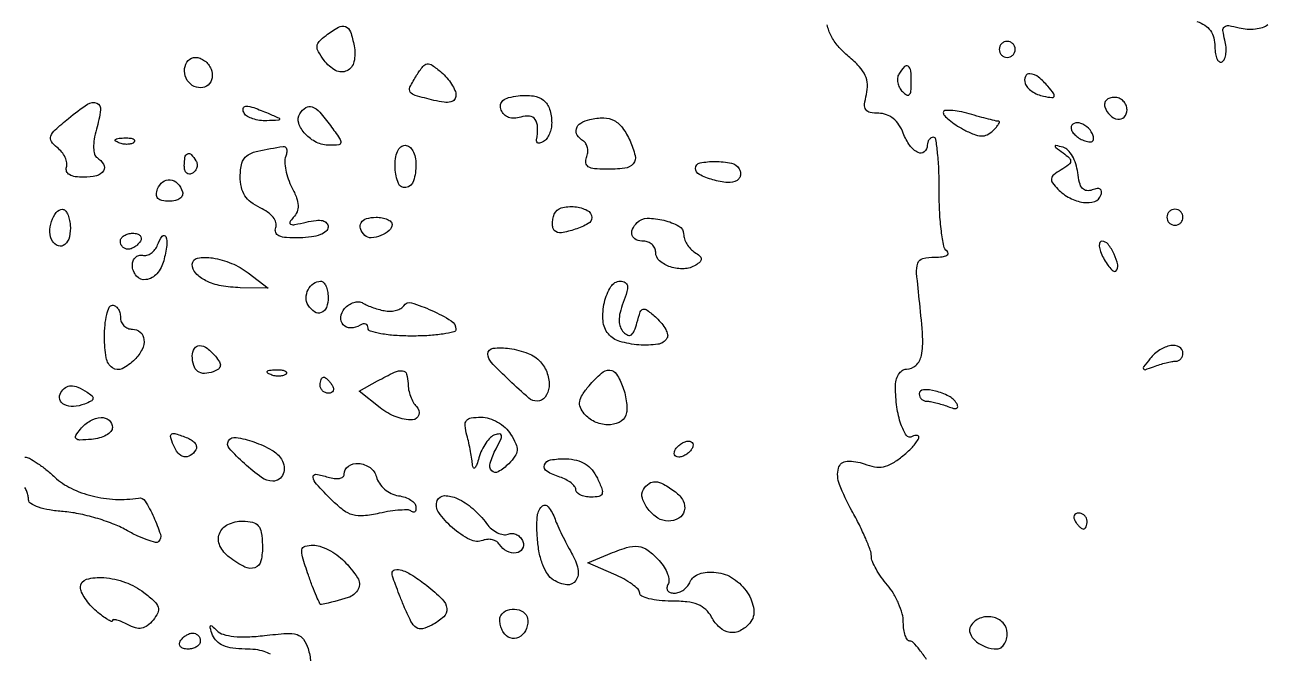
# Model space of a CAD drawing. Extents: x 0 to 4160, y 0 to 3120.
# Drawn here: x 288.1 to 444.2, y 2783.5 to 2862.1 of the extents above; entities that cross this region are included whole.
import ezdxf

# ---------------------------------------------------------------- set-up
doc = ezdxf.new("R2010")
doc.units = 0

msp = doc.modelspace()

# ---------------------------------------------------------------- linework, layer by layer
for points in [[(4159.499279, 606.274193, 0.000001), (4159.667734, 974.478125, 0.000057)], [(757.647081, 3119.740147, 0.000002), (520.492565, 3119.487217, 0.4139)], [(1964.75, 0.149832, 0.000016), (2717.930904, 0.232101, 0.000028), (3351.473438, 0.357111)], [(400.917615, 2782.686582, 0.021707), (400.032619, 2783.898438, 0.018501), (399.24473, 2784.812928, 0.208607), (398.815859, 2785, -0.248512), (398.502634, 2785.165928, -0.065577), (398.239659, 2785.689428, -0.050679), (398.059426, 2786.447965, -0.033014), (398, 2787.34699, 0.066917), (397.856782, 2788.412314, 0.034685), (397.4125, 2789.681945, 0.033741), (396.765585, 2790.9448, 0.043423), (396, 2792, -0.025467), (395.234523, 2792.979156, -0.026898), (394.5875, 2794.013881, -0.027829), (394.131131, 2794.960096, -0.098757), (394, 2795.617527, 0.088635), (393.865562, 2796.369948, 0.012882), (393.287292, 2797.820361, 0.014244), (392.502724, 2799.514824, 0.01177), (391.573759, 2801.274845, -0.033262), (390.008286, 2804.577037, -0.159306), (389.884457, 2806.630296, -0.328408), (390.951497, 2807.49397, -0.102646), (393.109396, 2807.148507, 0.048822), (394.407905, 2806.795064, 0.08843), (395.505763, 2806.804083, 0.083901), (396.571281, 2807.195477, 0.040327), (397.776428, 2808.020046, 0.030379), (399.130209, 2809.259641, 0.071548), (399.930585, 2810.367102, 0.516299), (399.759696, 2810.703313, 0.177045), (399.11369, 2810.570264, -0.401924), (398.396657, 2810.723659, -0.067134), (397.706583, 2812.110734, -0.047146), (397.19433, 2814.265858, -0.03328), (397.013655, 2816.75, -0.058217), (397.11023, 2817.622537, -0.081032), (397.407215, 2818.348649, -0.101154), (397.855773, 2818.82862, -0.155637), (398.393011, 2819, 0.193506), (399.582783, 2819.478368, 0.153261), (400.255525, 2820.703792, 0.064981), (400.415448, 2823.047488, 0.01285), (400.047423, 2827.25, -0.006224), (399.668532, 2831.00361, -0.101971), (399.812824, 2832.251812, -0.25951), (400.44194, 2832.831637, -0.057772), (401.947306, 2833.015313, 0.026948), (402.863022, 2833.070212, 0.085954), (403.448637, 2833.241942, 0.276263), (403.60911, 2833.489579, 0.251473), (403.473586, 2833.765313, -0.19029), (403.072759, 2834.385902, -0.016712), (402.761525, 2836.266998, -0.020037), (402.548879, 2838.61081, -0.014223), (402.490895, 2841.25, 0.010668), (402.452439, 2843.837999, 0.017651), (402.296377, 2846.017188, 0.011849), (402.07022, 2847.74053, 0.369743), (401.767309, 2848, 0.129433), (401.474691, 2847.92296, 0.100698), (401.225397, 2847.70625, 0.088844), (401.057753, 2847.382073, 0.075151), (401, 2847, -0.21902), (400.625186, 2846.185384, -0.301678), (399.848729, 2846.089913, -0.123223), (398.810811, 2846.979975, -0.063436), (398, 2848.5, 0.055652), (397.457705, 2849.555761, 0.076109), (396.739934, 2850.345612, 0.0839), (395.878912, 2850.83158, 0.086825), (394.916343, 2851, -0.047818), (393.836726, 2851.103486, -0.203518), (393.310646, 2851.457769, -0.173837), (393.152707, 2852.125283, -0.033514), (393.377229, 2853.366864, 0.072275), (393.506228, 2854.632112, 0.099889), (393.233664, 2855.737228, 0.078147), (392.4858, 2856.837667, 0.029761), (391.135621, 2858.116864, -0.038328), (389.832066, 2859.394925, -0.062029), (388.963172, 2860.679389, -0.066626), (388.475414, 2862.067971, -0.052556)], [(434.75, 2862.489366, -0.066513), (435.742308, 2862.017845, -0.094372), (436.445725, 2861.343085, -0.092713), (436.859918, 2860.447306, -0.062131), (437, 2859.324352, 0.03574), (437.064254, 2858.426593, 0.076583), (437.266173, 2857.763921, 0.147457), (437.563652, 2857.439065, 0.279487), (437.90612, 2857.441979, 0.163052), (438.213298, 2857.811175, 0.061442), (438.380377, 2858.471088, 0.05249), (438.397098, 2859.29223, 0.04284), (438.248189, 2860.158927, -0.029816), (438.013424, 2861.340313, -0.254575), (438.198041, 2861.827819, -0.221886), (438.732465, 2861.977759, -0.023157), (440.040033, 2861.699782, 0.047493), (441.031496, 2861.538903, 0.044015), (442.061653, 2861.561597, 0.04696), (442.977879, 2861.751002, 0.099078), (443.613866, 2862.0945, -0.081267)], [(288.043644, 2808, -0.127065), (288.606375, 2807.854646, -0.020931), (289.572708, 2807.265625, -0.021849), (290.674661, 2806.45718, -0.017758), (291.783426, 2805.5, 0.074139), (293.829123, 2804.10148, 0.051919), (296.458018, 2803.148084, 0.049511), (299.37242, 2802.721848, 0.051802), (302.268612, 2802.887783, -0.304039), (303.085532, 2802.51355, -0.029624), (304.164704, 2800.498461, -0.029793), (305.000317, 2798.362308, -0.281799), (304.780104, 2797.44677, -0.263461), (304.382943, 2797.336774, -0.023657), (303.355816, 2797.645895, -0.025911), (302.091998, 2798.167537, -0.017126), (300.696473, 2798.889648, 0.036072), (299.028451, 2799.674191, 0.020812), (296.92557, 2800.384888, 0.02072), (294.744017, 2800.925368, 0.032418), (292.82881, 2801.188651, -0.024093), (291.134996, 2801.392852, -0.04024), (289.74432, 2801.745862, -0.049174), (288.776584, 2802.18652, -0.267423), (288.5, 2802.666667, 0.054664), (288.444989, 2803.168334, 0.038656), (288.279688, 2803.710938, 0.039128), (288.037318, 2804.211141, 0.064082)], [(318.767839, 2783.348535, 0.058229), (318.003303, 2783.688914, 0.046103), (316.906938, 2783.923048, 0.029572), (315.606989, 2784, -0.033288), (314.052925, 2784.103578, -0.068591), (312.880916, 2784.42803, -0.090693), (312.057392, 2784.976959, -0.109994), (311.547743, 2785.75, -0.009355), (311.22247, 2786.654963, -0.27703), (311.272243, 2786.883803, -0.406767), (311.462788, 2786.892092, -0.013085), (312.07745, 2786.313304, 0.125408), (312.881171, 2785.840224, 0.04456), (314.199675, 2785.581955, 0.035743), (315.926751, 2785.525087, 0.019839), (318.029142, 2785.689857, -0.012297), (320.804358, 2785.949519, -0.09038), (322.122774, 2785.801809, -0.170814), (322.907727, 2785.229243, -0.073858), (323.483752, 2784.051192, -0.055592), (323.815907, 2782.380567, -0.169649)]]:
    msp.add_lwpolyline(points, format="xyb")
for points in [[(329.259818, 2859.421183, -0.100144), (329.238661, 2857.451082, -0.23279), (328.347611, 2856.321269, -0.242592), (326.944165, 2856.363975, -0.105676), (325.49809, 2857.624575, -0.028672), (324.779605, 2858.707186, -0.152405), (324.622218, 2859.391359, -0.173275), (324.891166, 2859.994387, -0.039606), (325.737264, 2860.75, -0.032608), (327.289271, 2861.777066, -0.223655), (328.178184, 2861.847743, -0.225815), (328.793486, 2861.207954, -0.033219)], [(410, 2859, 0.099038), (410.076342, 2858.618362, 0.097945), (410.29375, 2858.29375, 0.097945), (410.618362, 2858.076342, 0.099038), (411, 2858, 0.099038), (411.381638, 2858.076342, 0.097945), (411.70625, 2858.29375, 0.097945), (411.923658, 2858.618362, 0.099038), (412, 2859, 0.099038), (411.923658, 2859.381638, 0.097945), (411.70625, 2859.70625, 0.097945), (411.381638, 2859.923658, 0.099038), (411, 2860, 0.099038), (410.618362, 2859.923658, 0.097945), (410.29375, 2859.70625, 0.097945), (410.076342, 2859.381638, 0.099038)], [(311.349337, 2856.532025, -0.13165), (311.466123, 2855.419746, -0.176941), (310.977881, 2854.541611, -0.181482), (310.050338, 2854.198774, -0.138007), (309, 2854.5, -0.150192), (308.224916, 2855.385388, -0.133976), (308.036238, 2856.596518, -0.157732), (308.490288, 2857.600542, -0.211367), (309.393011, 2858, -0.094485), (309.967642, 2857.890434, -0.066829), (310.542299, 2857.568782, -0.064693), (311.029868, 2857.093207, -0.075703)], [(342, 2853.258707, -0.167156), (341.816886, 2852.726278, -0.171824), (341.347036, 2852.426459, -0.090021), (340.517117, 2852.386516, -0.026002), (339.25, 2852.621624, -0.008821), (336.884583, 2853.233413, -0.175818), (336.285789, 2853.659824, -0.275249), (336.244524, 2854.277461, -0.021945), (337.083466, 2855.762042, -0.026958), (337.855138, 2856.861098, -0.198322), (338.402553, 2857.169591, -0.186179), (339.028755, 2857.012013, -0.023362), (340.152754, 2856.13718, -0.036577), (340.859609, 2855.436207, -0.036492), (341.457371, 2854.639193, -0.038937), (341.871991, 2853.866918, -0.104094)], [(397.446149, 2855.912868, 0.11056), (397.2733, 2855.413694, 0.077894), (397.298536, 2854.818176, 0.072722), (397.512254, 2854.219746, 0.074436), (397.887132, 2853.712868, 0.062607), (398.413659, 2853.303935, 0.339454), (398.75, 2853.344219, 0.178281), (398.95293, 2853.770569, 0.02285), (399, 2854.8, 0.022936), (398.929611, 2856.333642, 0.217734), (398.610971, 2856.889506, 0.382301), (398.138681, 2856.837919, 0.044558)], [(413.249533, 2854.75, 0.105041), (413.546172, 2854.244562, 0.054749), (414.097281, 2853.759869, 0.050949), (414.799027, 2853.367188, 0.05429), (415.551034, 2853.134661, 0.016462), (416.604818, 2852.966234, 0.332895), (416.869986, 2853.117054, 0.269635), (416.831021, 2853.452027, 0.012546), (416.095723, 2854.384661, 0.054734), (414.939749, 2855.50269, 0.133711), (413.855066, 2855.95301, 0.338837), (413.28009, 2855.619413, 0.180186)], [(297, 2849, 0.028527), (296.721183, 2847.766266, 0.046533), (296.643815, 2846.696897, 0.058778), (296.757021, 2845.882957, 0.192735), (297.073673, 2845.454468, -0.118116), (297.895716, 2844.62695, -0.29318), (297.876565, 2843.810121, -0.184857), (296.999876, 2843.195567, -0.061529), (295.416667, 2843, -0.036556), (294.351125, 2843.078008, -0.094784), (293.627023, 2843.330216, -0.164273), (293.27263, 2843.733474, -0.182046), (293.254438, 2844.25, 0.124722), (293.298141, 2844.818086, 0.067781), (293.085435, 2845.489644, 0.060843), (292.663563, 2846.157143, 0.058205), (292.087771, 2846.714746, -0.07515), (291.355865, 2847.473019, -0.251697), (291.272877, 2848.135938, -0.117435), (291.816788, 2848.926872, -0.012919), (293.499505, 2850.36956, -0.022228), (295.892573, 2852.145601, -0.246561), (297.0381, 2852.272745, -0.348463), (297.523324, 2851.439351, -0.033998)], [(353.984687, 2849.809017, -0.05498), (353.914518, 2849.115214, -0.049811), (353.694474, 2848.428715, -0.053013), (353.366676, 2847.850386, -0.099235), (352.975223, 2847.484687, -0.051817), (352.59171, 2847.299413, -0.140879), (352.293539, 2847.279533, -0.239867), (352.125368, 2847.416693, -0.148011), (352.093644, 2847.67567, 0.044458), (352.22545, 2849.257354, 0.150722), (351.918094, 2850.233942, 0.220597), (351.208603, 2850.65199, 0.101736), (350.118425, 2850.537587, -0.064033), (349.299264, 2850.388998, -0.098801), (348.589376, 2850.492959, -0.112658), (348.037981, 2850.843859, -0.103687), (347.673267, 2851.409069, -0.12607), (347.594579, 2852.086783, -0.187105), (347.880564, 2852.603915, -0.112552), (348.592115, 2852.966741, -0.033125), (349.804843, 2853.18887, -0.059747), (351.687575, 2853.180549, -0.139952), (352.971345, 2852.634949, -0.149732), (353.720726, 2851.524333, -0.07194)], [(423.229167, 2851.8125, 0.113253), (423.877068, 2850.749304, 0.165501), (424.846361, 2850.257027, 0.244413), (425.653027, 2850.540134, 0.190724), (426, 2851.416667, 0.099038), (425.879125, 2852.020927, 0.097945), (425.534896, 2852.534896, 0.097945), (425.020927, 2852.879125, 0.099038), (424.416667, 2853, 0.077096), (423.841384, 2852.910766, 0.119977), (423.414714, 2852.651172, 0.144529), (423.204183, 2852.264262, 0.134046)], [(318.5, 2851, -0.003353), (319.834417, 2850.41595, -0.352087), (319.919734, 2850.249832, -0.343362), (319.775846, 2850.126981, -0.003282), (318.309017, 2850.070285, -0.042673), (317.425041, 2850.117381, -0.045307), (316.580088, 2850.314396, -0.049915), (315.892224, 2850.621061, -0.125173), (315.5, 2851, -0.170953), (315.368962, 2851.600228, -0.378432), (315.693694, 2851.887087, -0.086739), (316.697095, 2851.711699, -0.014943)], [(326.296685, 2849.468575, -0.006652), (327.438687, 2847.854815, -0.165017), (327.584963, 2847.337293, -0.369326), (327.32184, 2847.060009, -0.026012), (326.16913, 2847, -0.113044), (324.551873, 2847.370376, -0.092537), (323.120209, 2848.424814, -0.109616), (322.329889, 2849.764208, -0.220548), (322.472927, 2850.956195, -0.106736), (323.222045, 2851.73458, -0.24549), (324.006784, 2851.821594, -0.121391), (324.949566, 2851.158971, -0.021857)], [(403, 2851.099174, 0.190944), (403.148815, 2850.7237, 0.029776), (403.740311, 2850.165364, 0.029553), (404.555075, 2849.561338, 0.021868), (405.520206, 2848.989186, 0.026803), (406.820498, 2848.380519, 0.084846), (407.756377, 2848.17622, 0.120884), (408.51342, 2848.325714, 0.087682), (409.220206, 2848.820206, 0.018234), (409.641627, 2849.273539, 0.040662), (409.919309, 2849.653436, 0.083046), (410.020546, 2849.903844, 0.479755), (409.943398, 2850, -0.058597), (409.63629, 2850.036115, -0.003045), (408.668175, 2850.273245, -0.004791), (407.51909, 2850.573864, -0.003459), (406.243398, 2850.930194, 0.020503), (404.999515, 2851.232351, 0.036327), (403.952748, 2851.363537, 0.045579), (403.206433, 2851.334385, 0.376591)], [(363.797653, 2847.544758, -0.048389), (364.425552, 2845.716524, -0.241561), (364.175849, 2844.69579, -0.187328), (363.123675, 2844.139331, -0.029035), (360.726345, 2844, -0.024723), (359.328616, 2844.069155, -0.114083), (358.566283, 2844.326918, -0.225679), (358.268469, 2844.787856, -0.12467), (358.349337, 2845.467975, 0.066719), (358.493102, 2846.073335, 0.072258), (358.466258, 2846.678351, 0.081026), (358.279146, 2847.190464, 0.126981), (357.956326, 2847.526992, -0.108443), (357.192087, 2848.267482, -0.220873), (357.069578, 2849.076034, -0.18803), (357.61865, 2849.789213, -0.081269), (358.75, 2850.242116, -0.057443), (360.493812, 2850.423847, -0.120541), (361.805752, 2850.087672, -0.114616), (362.856098, 2849.168292, -0.049046)], [(419, 2849.190322, 0.13514), (419.115141, 2848.772094, 0.062067), (419.465171, 2848.322276, 0.054888), (419.977839, 2847.911187, 0.049992), (420.58356, 2847.606309, 0.045328), (421.219753, 2847.426249, 0.161356), (421.633872, 2847.482386, 0.257062), (421.818151, 2847.74444, 0.108271), (421.77106, 2848.18682, 0.120025), (421.180521, 2849.127369, 0.106345), (420.198675, 2849.742032, 0.180578), (419.373328, 2849.733894, 0.310331)], [(301.729167, 2847.395833, -0.126455), (301.402231, 2847.202593, -0.060344), (300.916927, 2847.123424, -0.05415), (300.359369, 2847.160852, -0.051402), (299.8125, 2847.316886, -0.054073), (299.395823, 2847.538436, -0.470617), (299.37858, 2847.720685, -0.168741), (299.670344, 2847.862007, -0.018894), (300.416667, 2847.921053, -0.028489), (301.112848, 2847.910055, -0.077125), (301.592839, 2847.799335, -0.208169), (301.77538, 2847.614691, -0.296942)], [(309.457295, 2845.069098, -0.108373), (309.598899, 2844.665803, -0.099685), (309.565079, 2844.22714, -0.095498), (309.360589, 2843.820631, -0.090427), (309.016312, 2843.510081, -0.136093), (308.63036, 2843.397824, -0.190788), (308.298542, 2843.524436, -0.140899), (308.074611, 2843.890269, -0.067432), (308, 2844.440983, -0.039415), (308.085158, 2845.519563, -0.25701), (308.407182, 2845.933879, -0.315493), (308.86686, 2845.838655, -0.050477)], [(320.686119, 2845.624422, 0.10417), (320.57346, 2844.921026, 0.037429), (320.699161, 2843.909209, 0.035164), (321.008087, 2842.787404, 0.034904), (321.471767, 2841.717059, -0.028258), (322.049439, 2840.430676, -0.080193), (322.249503, 2839.471038, -0.111024), (322.110168, 2838.685967, -0.089023), (321.642636, 2837.963528, 0.054894), (321.215532, 2837.392598, 0.470973), (321.310332, 2837.131042, 0.133784), (321.844783, 2837.089929, 0.010564), (323.25, 2837.389944, -0.026478), (324.500954, 2837.615676, -0.087187), (325.335449, 2837.575296, -0.165271), (325.811979, 2837.283221, -0.175692), (325.997057, 2836.769052, -0.221877), (325.750829, 2836.244671, -0.08316), (325.032286, 2835.824456, -0.056775), (323.911609, 2835.538524, -0.028684), (322.456564, 2835.423286, -0.01904), (320.78039, 2835.450766, -0.086949), (319.834762, 2835.670115, -0.207827), (319.4347, 2836.091384, -0.180981), (319.439796, 2836.703706, 0.164913), (319.464376, 2837.32527, 0.095266), (319.116945, 2837.997017, 0.072723), (318.432678, 2838.64521, 0.046437), (317.480288, 2839.190935, -0.0554), (316.340338, 2839.871489, -0.089097), (315.575855, 2840.701755, -0.088315), (315.143914, 2841.751747, -0.053576), (315, 2843.090964, -0.060355), (315.201853, 2844.757085, -0.180955), (315.838043, 2845.688672, -0.101672), (317.190308, 2846.277936, -0.012679), (320.356989, 2846.863818, -0.194201), (320.636837, 2846.799462, -0.177212), (320.807179, 2846.555921, -0.106426), (320.826857, 2846.142046, -0.050509)], [(337, 2844.606989, -0.075548), (336.687726, 2842.552051, -0.278917), (335.745764, 2841.717233, -0.356547), (334.795042, 2842.241353, -0.086438), (334.393519, 2844.129562, -0.035877), (334.435404, 2845.338095, -0.076233), (334.674077, 2846.240602, -0.114933), (335.08742, 2846.796263, -0.177418), (335.643519, 2847, -0.16757), (336.169022, 2846.818795, -0.098062), (336.608287, 2846.308967, -0.076361), (336.901539, 2845.537521, -0.052758)], [(418, 2846.057835, -0.03125), (418.782143, 2845.408601, -0.23905), (418.939322, 2844.972896, -0.208011), (418.688569, 2844.548104, -0.023749), (417.736062, 2843.924213, 0.032432), (416.834179, 2843.310861, 0.188165), (416.545352, 2842.825444, 0.202225), (416.672054, 2842.294625, 0.038023), (417.336436, 2841.520706, 0.075319), (418.837176, 2840.414856, 0.08593), (420.532709, 2839.865643, 0.114621), (421.950956, 2839.988531, 0.234078), (422.729816, 2840.75068, 0.088001), (422.807573, 2841.230024, 0.254442), (422.647949, 2841.513365, 0.184193), (422.265636, 2841.58893, 0.049351), (421.657566, 2841.42209, -0.11911), (420.950032, 2841.33009, -0.192822), (420.421499, 2841.611168, -0.115033), (420.053964, 2842.33114, -0.031441), (419.824006, 2843.594291, 0.048392), (419.588851, 2844.676702, 0.053448), (419.154552, 2845.655972, 0.060449), (418.598315, 2846.39535, 0.136449), (418, 2846.749012, 0.005887), (417.098495, 2846.98002, 0.486103), (417, 2846.902649, 0.235967), (417.083082, 2846.736406, 0.003389)], [(377.457295, 2844.069098, -0.089335), (377.61294, 2843.674123, -0.095125), (377.616057, 2843.258646, -0.099858), (377.467256, 2842.887426, -0.10967), (377.189853, 2842.617336, -0.162918), (376.011687, 2842.340759, -0.047238), (374.152443, 2842.692214, -0.046619), (372.469589, 2843.353473, -0.283018), (372, 2844.116631, -0.356483), (372.554712, 2844.795792, -0.052486), (374.454075, 2844.97901, -0.049718), (376.473776, 2844.7599, -0.205263)], [(307.770833, 2841.1875, -0.178101), (307.756874, 2840.733785, -0.142315), (307.452526, 2840.346453, -0.099336), (306.876637, 2840.086475, -0.056567), (306.114718, 2840, -0.046434), (305.20553, 2840.084618, -0.158084), (304.689825, 2840.365797, -0.202481), (304.510442, 2840.844561, -0.081514), (304.654592, 2841.542264, -0.133599), (305.308508, 2842.435308, -0.199197), (306.226869, 2842.699278, -0.17771), (307.143401, 2842.239343, -0.108471)], [(293.723564, 2837.01969, -0.075851), (293.611895, 2835.557578, -0.155727), (293.030818, 2834.580705, -0.271643), (292.237048, 2834.424152, -0.172034), (291.480485, 2835.031575, -0.139233), (291.17167, 2836.118237, -0.077943), (291.3859, 2837.48595, -0.085231), (291.973951, 2838.612751, -0.234077), (292.755811, 2839, -0.211236), (293.080306, 2838.856507, -0.071003), (293.377753, 2838.418284, -0.055853), (293.606431, 2837.777869, -0.039067)], [(334, 2837.106989, -0.218907), (333.6448, 2836.334562, -0.081579), (332.599301, 2835.699345, -0.081237), (331.401339, 2835.430132, -0.214275), (330.597766, 2835.735568, -0.104297), (330.047981, 2836.579208, -0.235241), (330.116527, 2837.319195, -0.186855), (330.79516, 2837.83178, -0.069473), (332, 2838, -0.042713), (332.765672, 2837.934472, -0.06238), (333.4125, 2837.737678, -0.081888), (333.850784, 2837.448422, -0.208972)], [(359, 2837.950756, -0.274725), (358.55812, 2837.20723, -0.043275), (356.933242, 2836.497411, -0.043374), (355.191699, 2836.073679, -0.23873), (354.301101, 2836.365566, -0.144838), (354.13043, 2836.679675, -0.054326), (354.079145, 2837.183209, -0.048024), (354.140639, 2837.778, -0.041878), (354.31529, 2838.379249, -0.238701), (355.18713, 2839.168559, -0.089825), (356.874939, 2839.317396, -0.095338), (358.439735, 2838.865206, -0.281982)], [(431, 2838, 0.099038), (431.076342, 2837.618362, 0.097945), (431.29375, 2837.29375, 0.097945), (431.618362, 2837.076342, 0.099038), (432, 2837, 0.099038), (432.381638, 2837.076342, 0.097945), (432.70625, 2837.29375, 0.097945), (432.923658, 2837.618362, 0.099038), (433, 2838, 0.099038), (432.923658, 2838.381638, 0.097945), (432.70625, 2838.70625, 0.097945), (432.381638, 2838.923658, 0.099038), (432, 2839, 0.099038), (431.618362, 2838.923658, 0.097945), (431.29375, 2838.70625, 0.097945), (431.076342, 2838.381638, 0.099038)], [(370.5, 2835.915936, 0.082626), (370.600786, 2835.310201, 0.052741), (370.902431, 2834.661299, 0.051402), (371.345897, 2834.069684, 0.065268), (371.869977, 2833.633167, -0.036727), (372.50332, 2833.164009, -0.196061), (372.695252, 2832.788585, -0.229343), (372.556051, 2832.424846, -0.05025), (372.009279, 2832.005735, -0.12829), (370.558649, 2831.559561, -0.088818), (368.849031, 2831.789974, -0.100199), (367.488011, 2832.552824, -0.218427), (367, 2833.616631, 0.10762), (366.885068, 2834.144422, 0.099577), (366.559375, 2834.593635, 0.095711), (366.072647, 2834.894823, 0.091072), (365.5, 2835, -0.103704), (364.567693, 2835.195471, -0.207876), (364.065796, 2835.736882, -0.192896), (364.099357, 2836.508246, -0.090447), (364.677153, 2837.34382, -0.197472), (365.944492, 2837.872888, -0.061582), (368.032457, 2837.626487, -0.063787), (369.911846, 2836.902128, -0.275553)], [(302.5, 2835, -0.06081), (302.193797, 2834.617485, -0.051032), (301.7871, 2834.29375, -0.053229), (301.346558, 2834.073302, -0.089642), (300.940983, 2834, -0.105429), (300.581949, 2834.076556, -0.099231), (300.276414, 2834.29375, -0.096318), (300.071618, 2834.618268, -0.092995), (300, 2835, -0.153634), (300.120018, 2835.381379, -0.097988), (300.457961, 2835.70625, -0.080552), (300.962904, 2835.925455, -0.062283), (301.559017, 2836, -0.066118), (302.110654, 2835.926733, -0.138808), (302.478525, 2835.70625, -0.191142), (302.607943, 2835.379648, -0.139169)], [(305.427703, 2832.56797, -0.118518), (304.579564, 2830.94614, -0.180117), (303.196297, 2830.19654, -0.25559), (302.007686, 2830.644306, -0.179403), (301.5, 2832.013695, -0.088076), (301.597226, 2832.561352, -0.11406), (301.875361, 2832.987236, -0.124474), (302.290947, 2833.223778, -0.118033), (302.777826, 2833.240725, 0.118077), (303.310925, 2833.259327, 0.083739), (303.855281, 2833.51363, 0.076644), (304.327746, 2833.960095, 0.073706), (304.651364, 2834.533853, -0.065475), (305.245938, 2835.62957, -0.591826), (305.669669, 2835.575933, -0.129341), (305.800219, 2834.482707, -0.026883)], [(423.045837, 2832.914354, 0.024012), (423.505646, 2832.146253, 0.04293), (423.964145, 2831.571356, 0.059538), (424.357328, 2831.244981, 0.353534), (424.604559, 2831.271226, 0.254259), (424.833601, 2832.046015, 0.05695), (424.379065, 2833.398074, 0.056562), (423.623895, 2834.626777, 0.230639), (422.857827, 2835, 0.301931), (422.598185, 2834.827485, 0.122555), (422.529908, 2834.387614, 0.067322), (422.683386, 2833.715009, 0.033165)], [(315.996347, 2831.037643), (318.492693, 2829.119758), (314.996347, 2829.191538, -0.040572), (312.601216, 2829.435787, -0.068082), (310.683636, 2830.068444, -0.093489), (309.438398, 2830.997649, -0.187992), (309, 2832.122445, -0.366459), (309.654048, 2832.894993, -0.080065), (311.538217, 2832.906224, -0.059909), (313.919511, 2832.238194, -0.065574)], [(326, 2828, -0.086441), (325.77983, 2826.735988, -0.21455), (325.141919, 2826.074954, -0.248207), (324.303763, 2826.164196, -0.106542), (323.5, 2827, -0.144187), (323.245197, 2827.930897, -0.115518), (323.502676, 2828.942453, -0.118376), (324.174754, 2829.716636, -0.156311), (325.059017, 2830, -0.200667), (325.418575, 2829.849643, -0.084925), (325.723586, 2829.4125, -0.064972), (325.93082, 2828.76556, -0.045091)], [(362.938089, 2827.337161, 0.030247), (362.543149, 2826.073176, 0.064532), (362.427468, 2825.058177, 0.086161), (362.58103, 2824.247923, 0.106955), (362.995593, 2823.604407, 0.102101), (363.517276, 2823.261197, 0.256469), (363.95438, 2823.315548, 0.142646), (364.327815, 2823.795135, 0.030618), (364.659839, 2824.807223, -0.018657), (365.06995, 2826.166204, -0.255335), (365.437842, 2826.5024, -0.232366), (365.944139, 2826.391199, -0.015684), (367.103504, 2825.40633, -0.037934), (367.772114, 2824.702021, -0.051593), (368.252312, 2823.969842, -0.062809), (368.491855, 2823.317521, -0.197523), (368.417402, 2822.866353, -0.223515), (367.264872, 2822.115494, -0.05275), (364.906936, 2822.039503, -0.052798), (362.493908, 2822.475317, -0.149574), (361.079385, 2823.404347, -0.155981), (360.41351, 2825.055852, -0.074644), (360.587258, 2827.361238, -0.081516), (361.389964, 2829.331342, -0.261), (362.583657, 2830, -0.125324), (363.182954, 2829.847391, -0.239365), (363.457402, 2829.448131, -0.105899), (363.398057, 2828.695487, -0.018408)], [(333.199613, 2826.292894, 0.052729), (333.891211, 2826.258776, 0.055059), (334.564257, 2826.371591, 0.06122), (335.120295, 2826.605612, 0.124783), (335.458516, 2826.932878, -0.340408), (336.423496, 2827.297216, -0.03164), (338.967686, 2826.344065, -0.031927), (341.40674, 2825.057029, -0.261054), (342, 2823.998187, -0.346324), (341.735404, 2823.661998, -0.020736), (340.384375, 2823.39411, -0.02396), (338.608508, 2823.204501, -0.014615), (336.5, 2823.142857, -0.016891), (334.391645, 2823.214101, -0.027535), (332.615625, 2823.432961, -0.026434), (331.289879, 2823.744107, -0.333449), (331, 2824.130446, 0.119897), (330.920551, 2824.457004, 0.18701), (330.70625, 2824.646382, 0.152639), (330.382441, 2824.662927, 0.075564), (330, 2824.5, -0.13346), (328.833908, 2824.154279, -0.214143), (327.893865, 2824.550663, -0.223986), (327.591846, 2825.496301, -0.14122), (328.064749, 2826.578017, -0.069911), (328.594031, 2827.059824, -0.076975), (329.219219, 2827.35816, -0.086354), (329.841085, 2827.432709, -0.127025), (330.363307, 2827.26792, 0.038074), (330.919854, 2826.976581, 0.018759), (331.665358, 2826.688606, 0.018496), (332.465731, 2826.446168, 0.025626)], [(300, 2825.5, 0.099038), (300.114514, 2824.927543, 0.097945), (300.440625, 2824.440625, 0.097945), (300.927543, 2824.114514, 0.099038), (301.5, 2824, -0.179393), (302.490223, 2823.632908, -0.198027), (302.950802, 2822.725702, -0.136045), (302.704692, 2821.457275, -0.081007), (301.8, 2820.2, -0.081041), (300.215205, 2819.059795, -0.281331), (299.010052, 2819.164353, -0.192659), (298.224688, 2820.43073, -0.043643), (298, 2823, -0.023598), (298.07239, 2824.532944, -0.037669), (298.29375, 2825.825, -0.04382), (298.612873, 2826.748945, -0.295869), (299, 2827, -0.148195), (299.381354, 2826.884432, -0.098894), (299.70625, 2826.559375, -0.082425), (299.925306, 2826.073457, -0.064853)], [(311.903079, 2820.616783, -0.038808), (312.405648, 2819.905541, -0.172031), (312.504295, 2819.410884, -0.20868), (312.263895, 2819.02344, -0.059469), (311.623289, 2818.685684, -0.084194), (310.521218, 2818.4641, -0.17094), (309.689486, 2818.728861, -0.160356), (309.172892, 2819.474323, -0.072124), (309, 2820.666667, -0.136742), (309.25754, 2821.59076, -0.267195), (309.905245, 2821.948827, -0.159383), (310.855632, 2821.619801, -0.057232)], [(352.56519, 2819.927966, -0.100598), (353.435825, 2818.459063, -0.104123), (353.649581, 2816.785312, -0.140234), (353.168567, 2815.503995, -0.237579), (352.167748, 2815, -0.180416), (351.120212, 2815.390703, -0.012034), (348.707889, 2817.584759, -0.011643), (346.396931, 2819.895727, -0.193166), (346.000706, 2820.886364, -0.381333), (346.658661, 2821.621911, -0.064432), (348.711187, 2821.588479, -0.055874), (351.03498, 2820.97874, -0.117282)], [(428.872445, 2820.312769, 0.007209), (428.075142, 2819.303206, 0.278007), (428.044372, 2819.028939, 0.381878), (428.260173, 2818.934985, 0.009993), (429.331787, 2819.312769, -0.014589), (430.100458, 2819.575837, -0.013921), (430.895212, 2819.798126, -0.014007), (431.607566, 2819.955085, -0.04725), (432.081787, 2820, 0.108102), (432.432104, 2820.076635, 0.099646), (432.730275, 2820.29375, 0.095575), (432.930205, 2820.618228, 0.090658), (433, 2821, 0.272053), (432.5512, 2821.763792, 0.169929), (431.498922, 2821.946219, 0.101795), (430.094416, 2821.40489, 0.079454)], [(320.729167, 2818.395833, -0.126455), (320.402231, 2818.202593, -0.060344), (319.916927, 2818.123424, -0.05415), (319.359369, 2818.160852, -0.051402), (318.8125, 2818.316886, -0.054073), (318.395823, 2818.538436, -0.470617), (318.37858, 2818.720685, -0.168741), (318.670344, 2818.862007, -0.018894), (319.416667, 2818.921053, -0.028489), (320.112848, 2818.910055, -0.077125), (320.592839, 2818.799335, -0.208169), (320.77538, 2818.614691, -0.296942)], [(326.5, 2817, -0.082592), (326.656512, 2816.6179, -0.161196), (326.6254, 2816.29375, -0.182303), (326.413961, 2816.078288, -0.108972), (326.059017, 2816, -0.093332), (325.654762, 2816.076123, -0.09642), (325.311086, 2816.29375, -0.099167), (325.081062, 2816.618444, -0.105053), (325, 2817, -0.042167), (325.032345, 2817.382849, -0.061769), (325.129539, 2817.70625, -0.081139), (325.272352, 2817.92554, -0.210953), (325.440983, 2818, -0.151918), (325.65171, 2817.934461, -0.038439), (325.933975, 2817.70625, -0.035638), (326.231006, 2817.382774, -0.029505)], [(336, 2817.2, 0.050979), (336.078453, 2816.432539, 0.038165), (336.313495, 2815.615255, 0.039014), (336.65822, 2814.872077, 0.06838), (337.067217, 2814.332783, -0.268177), (337.347014, 2813.286787, -0.329963), (336.576858, 2812.675727, -0.101441), (334.518362, 2813.026757, -0.07399), (332.497523, 2814.180608), (329.867399, 2816.249464), (332.1837, 2817.526684, -0.014049), (334.309371, 2818.622078, -0.134076), (335.304392, 2818.804342, -0.308166), (335.828186, 2818.377941, -0.072546)], [(362.900823, 2816.75, -0.03268), (363.185852, 2815.796783, -0.030634), (363.351809, 2814.79375, -0.032061), (363.386886, 2813.885885, -0.084721), (363.26161, 2813.25, -0.194549), (362.420648, 2812.343398, -0.118462), (360.969172, 2812.044907, -0.101226), (359.345694, 2812.433212, -0.110835), (358.065085, 2813.421578, -0.075074), (357.578158, 2814.228654, -0.141614), (357.494123, 2814.978289, -0.10469), (357.825323, 2815.811514, -0.030293), (358.664881, 2816.921578, -0.031877), (360.20196, 2818.50094, -0.196397), (361.246999, 2818.879302, -0.248537), (362.100683, 2818.381764, -0.050045)], [(295.833846, 2816.123851, -0.038814), (296.452076, 2815.661085, -0.275533), (296.562699, 2815.31918, -0.22162), (296.317462, 2815.003842, -0.026808), (295.493604, 2814.635919, -0.077317), (294.122385, 2814.340671, -0.128164), (292.968857, 2814.571124, -0.214103), (292.423974, 2815.222198, -0.210158), (292.542705, 2816.069098, -0.093556), (293.124208, 2816.705766, -0.158161), (293.801308, 2816.937961, -0.111524), (294.661563, 2816.758651, -0.03435)], [(400, 2815.90638, 0.100372), (400.070142, 2815.560488, 0.098249), (400.269725, 2815.266249, 0.097625), (400.56777, 2815.069151, 0.097721), (400.918213, 2815, -0.046979), (401.387686, 2814.955792, -0.014648), (402.079538, 2814.803205, -0.014499), (402.846492, 2814.586512, -0.015514), (403.582257, 2814.330061, 0.027002), (404.296221, 2814.099456, 0.148888), (404.695543, 2814.114309, 0.361916), (404.821651, 2814.323024, 0.100987), (404.679629, 2814.709355, 0.134927), (403.701463, 2815.618764, 0.057646), (402.019452, 2816.262636, 0.07026), (400.507861, 2816.429792, 0.405409)], [(348.847047, 2810.873308, -0.031564), (349.496875, 2809.669944, -0.124588), (349.649792, 2808.848884, -0.138599), (349.386695, 2808.103244, -0.042712), (348.611404, 2807.182832, -0.062994), (347.289696, 2806.157947, -0.362819), (346.480016, 2806.290561, -0.259199), (346.27705, 2807.266146, -0.047355), (347.016085, 2809.030055, 0.012137), (347.602362, 2810.19249, 0.131487), (347.696337, 2810.704917, 0.40214), (347.475434, 2810.90102, 0.070881), (346.874689, 2810.791563, 0.114537), (346.320206, 2810.451736, 0.046075), (345.743642, 2809.768329, 0.04245), (345.234218, 2808.886531, 0.041655), (344.877263, 2807.925861, -0.016967), (344.607147, 2807.072129, -0.091957), (344.365202, 2806.653222, -0.511336), (344.192419, 2806.667371, -0.117619), (344.086025, 2807, 0.020152), (344.000975, 2807.731735, 0.008183), (343.828858, 2808.720312, 0.008081), (343.608904, 2809.778695, 0.010193), (343.369714, 2810.75, -0.03816), (343.145704, 2811.943365, -0.196648), (343.327187, 2812.576708, -0.191981), (343.904297, 2812.910241, -0.036189), (345.142822, 2813, -0.075346), (346.164007, 2812.845237, -0.055146), (347.216599, 2812.386499, -0.054491), (348.157126, 2811.700674, -0.068513)], [(299, 2811.718108, -0.185881), (298.805013, 2811.211734, -0.079233), (298.229936, 2810.749039, -0.062986), (297.381722, 2810.396815, -0.046335), (296.378507, 2810.219254, -0.013321), (294.926954, 2810.137978, -0.197182), (294.459318, 2810.314037, -0.360142), (294.410631, 2810.686467, -0.03285), (295.000951, 2811.501146, -0.085358), (296.216772, 2812.541471, -0.121408), (297.571319, 2812.954305, -0.18952), (298.577522, 2812.620416, -0.222518)], [(308.412469, 2810.395215, -0.060475), (308.974366, 2810.097516, -0.091339), (309.363026, 2809.705116, -0.120446), (309.521017, 2809.283716, -0.169737), (309.435239, 2808.895215, -0.113108), (308.74878, 2808.199683, -0.197422), (307.963687, 2808.059354, -0.168349), (307.212984, 2808.516035, -0.081251), (306.638374, 2809.5, -0.02469), (306.289718, 2810.562634, -0.356874), (306.439645, 2810.900261, -0.200854), (306.917308, 2810.93418, -0.010217)], [(320.163665, 2807.735185, -0.104852), (320.496549, 2806.807826, -0.12927), (320.385632, 2805.898816, -0.148181), (319.865421, 2805.245899, -0.152112), (319.075842, 2805, -0.157103), (317.67556, 2805.45111, -0.028545), (315.527142, 2807.189838, -0.02469), (313.610243, 2809.11225, -0.333657), (313.525874, 2810.041864, -0.30567), (314.477168, 2810.471168, -0.041292), (316.711013, 2809.896212, -0.043381), (318.952716, 2808.89201, -0.128032)], [(371.5, 2809, -0.064269), (371.189439, 2808.617474, -0.051777), (370.769763, 2808.29375, -0.053414), (370.310186, 2808.073533, -0.085235), (369.881966, 2808, -0.117858), (369.550471, 2808.079239, -0.186277), (369.357263, 2808.29375, -0.154201), (369.338175, 2808.617617, -0.076764), (369.5, 2809, -0.064269), (369.810561, 2809.382526, -0.051777), (370.230237, 2809.70625, -0.053414), (370.689814, 2809.926467, -0.085235), (371.118034, 2810, -0.117858), (371.449529, 2809.920761, -0.186277), (371.642737, 2809.70625, -0.154201), (371.661825, 2809.382383, -0.076764)], [(334.790994, 2803.180449, -0.046205), (335.636277, 2802.97717, -0.060548), (336.351105, 2802.632488, -0.074379), (336.837236, 2802.207209, -0.177732), (337, 2801.763782, -0.049609), (336.961843, 2801.380145, -0.148547), (336.838419, 2801.150526, -0.260298), (336.658268, 2801.100016, -0.138236), (336.449936, 2801.216731, 0.191893), (336.048034, 2801.389608, 0.021507), (335.033687, 2801.373415, 0.02365), (333.78132, 2801.239833, 0.017069), (332.401095, 2800.977693, -0.03059), (330.434292, 2800.65895, -0.093244), (329.092001, 2800.775275, -0.0955), (327.90191, 2801.369088, -0.033051), (326.451159, 2802.63975, -0.010253), (324.542258, 2804.628587, -0.148053), (324.121308, 2805.499093, -0.506808), (324.474015, 2805.854409, -0.039585), (326, 2805.5, 0.043865), (326.766332, 2805.328908, 0.077588), (327.4125, 2805.343696, 0.120098), (327.839169, 2805.532598, 0.232811), (328, 2805.859288, -0.247898), (328.535961, 2806.873867, -0.171746), (329.815856, 2807.212464, -0.136986), (331.246293, 2806.684104, -0.172719), (332.040994, 2805.529023, 0.087386), (332.412484, 2804.729366, 0.063772), (333.071967, 2804.002157, 0.062794), (333.906045, 2803.454022, 0.078238)], [(359.701088, 2805.353644, -0.018483), (360.269877, 2804.023098, -0.174958), (360.282448, 2803.413032, -0.273403), (359.906404, 2803.089009, -0.044395), (358.905915, 2803, -0.046964), (358.176455, 2803.068668, -0.066938), (357.559863, 2803.273955, -0.087074), (357.143996, 2803.576394, -0.194474), (357, 2803.932612, 0.170109), (356.858844, 2804.335507, 0.058089), (356.4125, 2804.777735, 0.0497), (355.765398, 2805.188321, 0.039709), (355, 2805.5, -0.057384), (353.375449, 2806.229329, -0.356223), (353.084295, 2807.027533, -0.276185), (353.838939, 2807.659572, -0.046709), (355.795173, 2807.786761, -0.054052), (357.105513, 2807.606882, -0.078331), (358.17907, 2807.152019, -0.081045), (359.034963, 2806.403086, -0.0624)], [(369.461646, 2803.651704, -0.113055), (370.433619, 2802.530605, -0.184632), (370.587255, 2801.297624, -0.202852), (369.88566, 2800.358169, -0.133044), (368.563428, 2800, -0.144574), (367.261078, 2800.38461, -0.083524), (366.046069, 2801.496199, -0.090398), (365.333933, 2802.854606, -0.21736), (365.472927, 2803.956195, -0.09692), (366.167645, 2804.706708, -0.178598), (366.957381, 2804.931476, -0.111908), (367.977728, 2804.616874, -0.027357)], [(345.841576, 2799.682826, 0.055857), (346.461663, 2799.025393, 0.061914), (347.192103, 2798.547506, 0.070583), (347.917373, 2798.311377, 0.135883), (348.520996, 2798.369683, -0.108593), (349.064372, 2798.451845, -0.099715), (349.610612, 2798.303579, -0.095435), (350.075536, 2797.947116, -0.09024), (350.385856, 2797.436858, -0.230385), (350.306527, 2796.521619, -0.23051), (349.537439, 2796.019534, -0.151626), (348.365771, 2796.227544, -0.135969), (347.457866, 2797.068174, 0.111326), (347.098418, 2797.434946, 0.081909), (346.574905, 2797.662661, 0.076528), (345.97078, 2797.719664, 0.077084), (345.379083, 2797.591973, -0.214722), (343.75043, 2797.684277, -0.059255), (341.579527, 2799.163132, -0.059963), (339.850446, 2801.077318, -0.250357), (339.66435, 2802.567694, -0.310396), (340.559472, 2803.183311, -0.109797), (342.159109, 2802.828628, -0.070732), (344.094416, 2801.565808, -0.051759)], [(354.39935, 2800.25, 0.019362), (354.742077, 2799.405669, 0.007868), (355.270679, 2798.282991, 0.007771), (355.877519, 2797.092257, 0.009814), (356.477227, 2796.011246, -0.074436), (357.269587, 2794.013073, -0.206949), (357.006076, 2792.558461, -0.281801), (355.88759, 2792.039951, -0.111588), (354.222476, 2792.624321, -0.107497), (353.48256, 2793.347485, -0.053119), (352.876813, 2794.520917, -0.044375), (352.434679, 2796.048651, -0.029765), (352.192502, 2797.851845, -0.033535), (352.174075, 2800.503757, -0.17263), (352.740031, 2801.834986, -0.46441), (353.54672, 2801.800578, -0.078095)], [(419.5, 2800, 0.029505), (419.768994, 2799.617226, 0.035638), (420.066025, 2799.29375, 0.038439), (420.34829, 2799.065539, 0.151918), (420.559017, 2799, 0.210953), (420.727648, 2799.07446, 0.081139), (420.870461, 2799.29375, 0.061769), (420.967655, 2799.617151, 0.042167), (421, 2800, 0.105053), (420.918938, 2800.381556, 0.099167), (420.688914, 2800.70625, 0.09642), (420.345238, 2800.923877, 0.093332), (419.940983, 2801, 0.108972), (419.586039, 2800.921712, 0.182303), (419.3746, 2800.70625, 0.161196), (419.343488, 2800.3821, 0.082592)], [(317.780937, 2797, -0.061122), (317.596485, 2795.036561, -0.256737), (316.843915, 2794.175699, -0.209533), (315.572701, 2794.256264, -0.042961), (313.624575, 2795.483759, -0.120391), (312.462833, 2796.911462, -0.203193), (312.39831, 2798.428997, -0.194365), (313.4534, 2799.57901, -0.111578), (315.316435, 2800, -0.055463), (316.547169, 2799.863057, -0.166888), (317.256591, 2799.425806, -0.134368), (317.637371, 2798.574456, -0.031264)], [(328, 2795, -0.051252), (329.698128, 2792.912848, -0.272119), (329.767658, 2791.500759, -0.19708), (328.496656, 2790.431397, -0.028652), (325.157027, 2789.567992, -0.342899), (324.979953, 2789.656821, -0.006978), (324.536103, 2790.621535, -0.013344), (324.04382, 2791.817219, -0.008189), (323.524865, 2793.25, -0.008885), (322.785455, 2795.531909, -0.113588), (322.723523, 2796.42314, -0.292074), (323.110145, 2796.859386, -0.069434), (324.117838, 2797, -0.081517), (324.982114, 2796.858151, -0.037609), (326.034615, 2796.4125, -0.035959), (327.095814, 2795.765369, -0.041501)], [(367.442974, 2795.063013, -0.043153), (368.065211, 2794.243329, -0.05325), (368.488007, 2793.382756, -0.062631), (368.665075, 2792.609684, -0.164879), (368.538944, 2792.063013, 0.115989), (368.403708, 2791.658488, 0.185549), (368.501487, 2791.31226, 0.155647), (368.827878, 2791.07934, 0.077905), (369.333994, 2791, 0.089345), (369.930318, 2791.107414, 0.066584), (370.521548, 2791.422317, 0.065537), (371.018255, 2791.888086, 0.080231), (371.337711, 2792.437676, -0.133255), (371.751484, 2793.003563, -0.083509), (372.472595, 2793.404897, -0.067366), (373.441118, 2793.607991, -0.044626), (374.578731, 2793.588624, -0.122315), (376.742395, 2792.799713, -0.097952), (378.496481, 2791.035279, -0.113407), (379.282202, 2788.956199, -0.210061), (378.79496, 2787.252942, -0.102476), (377.588783, 2786.289794, -0.157317), (376.279445, 2786.081826, -0.146804), (375.029709, 2786.679493, -0.085656), (374, 2788, 0.084534), (373.27011, 2788.940331, 0.091245), (372.287642, 2789.556399, 0.067943), (370.91503, 2789.895819, 0.026691), (368.964816, 2790, -0.023741), (367.445365, 2790.072188, -0.037878), (366.164665, 2790.292908, -0.044184), (365.249507, 2790.611182, -0.295091), (365, 2790.997132, 0.20233), (364.801093, 2791.468551, 0.034945), (364.045313, 2792.108237, 0.033182), (362.99461, 2792.776075, 0.024248), (361.75, 2793.379388), (358.5, 2794.764513), (361, 2795.81887, -0.023901), (363.364841, 2796.685634, -0.105465), (364.834127, 2796.823223, -0.132989), (366.050279, 2796.335774, -0.047436)], [(302.950709, 2791.072067, -0.022288), (304.23694, 2789.989069, -0.127316), (304.717085, 2789.245112, -0.192095), (304.674079, 2788.525661, -0.063448), (304.095704, 2787.615317, -0.056319), (303.369165, 2786.917056, -0.120603), (302.661343, 2786.606897, -0.116328), (301.873034, 2786.653204, -0.050319), (300.894995, 2787.056197, 0.020397), (300.167787, 2787.408024, 0.039368), (299.556655, 2787.61812, 0.058819), (299.132961, 2787.675636, 0.419326), (299, 2787.544971, -0.527484), (298.868378, 2787.454921, -0.041242), (298.4125, 2787.676943, -0.028842), (297.767896, 2788.111644, -0.01428), (297, 2788.732028, -0.033456), (296.234644, 2789.481607, -0.034867), (295.5875, 2790.31679, -0.037189), (295.136361, 2791.113627, -0.110654), (295, 2791.722241, -0.337706), (295.765387, 2792.726218, -0.08764), (297.92343, 2792.928019, -0.066308), (300.6381, 2792.338001, -0.077359)], [(338.365141, 2791.92742, -0.028054), (340.284171, 2790.235416, -0.169155), (340.861672, 2789.060822, -0.2449), (340.480362, 2788.043248, -0.060204), (338.970313, 2786.984112, -0.062156), (337.808255, 2786.537073, -0.215886), (337.035556, 2786.679402, -0.12588), (336.371485, 2787.447403, -0.016684), (335.470313, 2789.416809, -0.004989), (334.907079, 2790.803555, -0.006916), (334.431904, 2792.05838, -0.004512), (334.058433, 2793.117082, -0.082715), (334, 2793.467881, -0.354876), (334.366519, 2793.919252, -0.137356), (335.228365, 2793.862067, -0.05915), (336.615539, 2793.179248, -0.022738)], [(351, 2787.559017, -0.119866), (350.689107, 2786.280811, -0.16138), (349.842928, 2785.45435, -0.198985), (348.807808, 2785.391369, -0.172983), (347.95418, 2786.074139, -0.049309), (347.676239, 2786.642196, -0.050802), (347.51832, 2787.24805, -0.05604), (347.495383, 2787.80041, -0.121369), (347.625, 2788.202254, -0.171353), (348.457704, 2788.872623, -0.13245), (349.627659, 2788.960578, -0.143878), (350.61615, 2788.453317, -0.205542)], [(406.430902, 2786.888197, 0.236291), (406.349295, 2785.978864, 0.121282), (407.026984, 2785.021428, 0.091215), (408.281149, 2784.284007, 0.08454), (409.75, 2784.015313, 0.158219), (410.226684, 2784.163598, 0.098647), (410.632812, 2784.591998, 0.080065), (410.906955, 2785.236322, 0.060695), (411, 2786, 0.193761), (410.484946, 2787.279199, 0.154523), (409.167934, 2787.996325, 0.14197), (407.589819, 2787.85382, 0.162691)], [(310, 2785, -0.153634), (309.879982, 2784.618621, -0.097988), (309.542039, 2784.29375, -0.080552), (309.037096, 2784.074545, -0.062283), (308.440983, 2784, -0.066118), (307.889346, 2784.073267, -0.138808), (307.521475, 2784.29375, -0.191142), (307.392057, 2784.620352, -0.139169), (307.5, 2785, -0.06081), (307.806203, 2785.382515, -0.051032), (308.2129, 2785.70625, -0.053229), (308.653442, 2785.926698, -0.089642), (309.059017, 2786, -0.105429), (309.418051, 2785.923444, -0.099231), (309.723586, 2785.70625, -0.096318), (309.928382, 2785.381732, -0.092995)]]:
    msp.add_lwpolyline(points, format="xyb", close=True)

doc.saveas('drawing.dxf')
